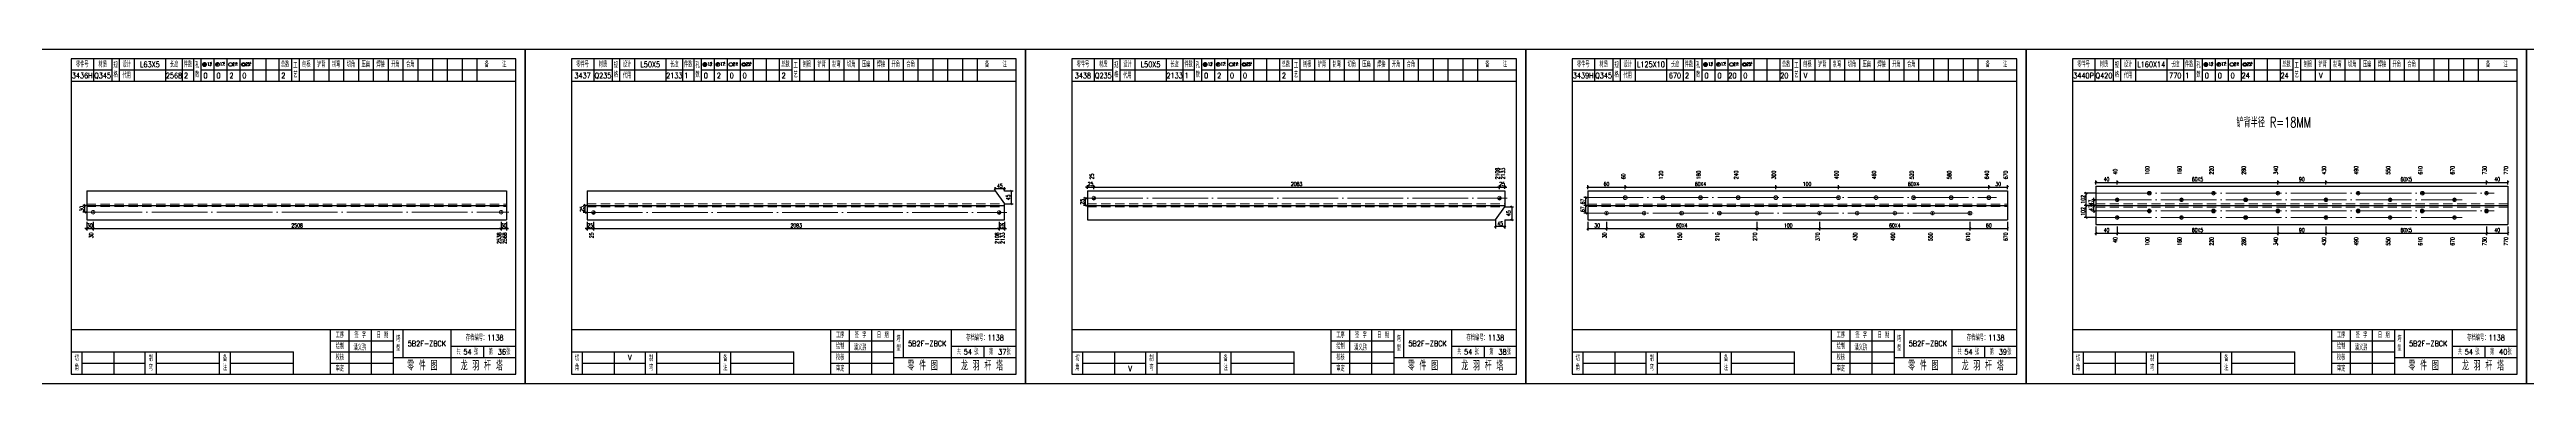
# Model space of a CAD drawing. Header units: millimetres. Extents: x 0 to 30240, y -10896 to -1348.
# Drawn here: x 9463 to 10800, y -10896 to -10716 of the extents above; entities that cross this region are included whole.
import ezdxf
from ezdxf.enums import TextEntityAlignment as Align

# ---------------------------------------------------------------- set-up
doc = ezdxf.new("R2010")
doc.units = ezdxf.units.MM
doc.header["$LTSCALE"] = 20
doc.header["$PDMODE"] = 1
doc.linetypes.add('DASHDOT2X', pattern=[1.75, 1.5, -0.125, 0, -0.125])
doc.linetypes.add('HIDDEN', pattern=[0.375, 0.25, -0.125])
for name, color, linetype, lineweight in [('1', 7, 'Continuous', 25), ('11', 3, 'Continuous', 13), ('2', 1, 'HIDDEN', 13), ('5', 1, 'Continuous', 13), ('7', 2, 'DASHDOT2X', 13)]:
    doc.layers.add(name, color=color, linetype=linetype, lineweight=lineweight)
doc.styles.get("Standard").update_dxf_attribs({"font": 'simplex', "width": 0.7, "bigfont": 'gbhzfs.shx'})
doc.styles.add('SYMBOL_TXT', font='txt.shx', dxfattribs={"width": 0.6})
doc.styles.add('TITLE_TXT', font='simplex.shx', dxfattribs={"width": 0.75, "height": 2.5, "bigfont": 'gbhzfs.shx'})
doc.dimstyles.get("Standard").update_dxf_attribs({"dimtxt": 2.1, "dimasz": 1, "dimexe": 1.05, "dimexo": 0, "dimgap": 0.63, "dimtad": 1, "dimzin": 0, "dimdsep": 46, "dimtxsty": 'standard', "dimblk": 'OBLIQUE', "dimblk1": 'OBLIQUE', "dimblk2": 'OBLIQUE', "dimcen": 0.09, "dimadec": 0, "dimazin": 0, "dimtfac": 1, "dimtdec": 1, "dimtix": 1, "dimtmove": 0, "dimatfit": 3, "dimfxl": 0, "dimtolj": 1, "dimtzin": 0, "dimarcsym": 0})
pattern_1 = [(0, (-3, 0), (0, 0.0125), [])]

# ---------------------------------------------------------------- blocks, each defined once
blk = doc.blocks.new('M12_HOLE')
h = blk.add_hatch()
h.set_pattern_fill('LINE', scale=0.1, style=0)
h.set_pattern_definition(pattern_1)
h.paths.add_polyline_path([(-5, 0, 1), (-1, 0, 1)])
at = {"color": 7}
blk.add_circle((-3, 0), 2, dxfattribs=at)
at = {"color": 7, "attachment_point": 1, "style": 'SYMBOL_TXT'}
for s, insert, char_height, width in [('13\\f??|b0|i0|c0|p54;.', (-0.1, 2.1), 3.5, 5.707), ('5', (3.7, 2.3), 1.8, 2.931)]:
    blk.add_mtext(s, dxfattribs=dict(at, insert=insert, char_height=char_height, width=width))
blk = doc.blocks.new('M16_HOLE')
h = blk.add_hatch()
h.set_pattern_fill('LINE', scale=0.1, style=0)
h.set_pattern_definition(pattern_1)
h.paths.add_polyline_path([(-1.6, 1.4, 0.668179), (-5, 0, 0.198912), (-4.4, -1.4)])
at = {"color": 7}
blk.add_circle((-3, 0), 2, dxfattribs=at)
at = {"color": 7, "attachment_point": 1, "style": 'SYMBOL_TXT'}
for s, insert, char_height, width in [('17.', (-0.4, 2.1), 3.5, 6.316), ('5', (3.6, 2.3), 1.8, 1.822)]:
    blk.add_mtext(s, dxfattribs=dict(at, insert=insert, char_height=char_height, width=width))
blk = doc.blocks.new('M20_HOLE')
at = {"color": 7}
blk.add_circle((-3, 0), 2, dxfattribs=at)
at = {"color": 7, "attachment_point": 1, "style": 'SYMBOL_TXT'}
for s, insert, char_height, width in [('21.', (-0.7, 2), 3.5, 6.074), ('5', (3.3, 2), 1.8, 1.458)]:
    blk.add_mtext(s, dxfattribs=dict(at, insert=insert, char_height=char_height, width=width))
blk = doc.blocks.new('M24_HOLE')
at = {"color": 7}
for radius in [2, 1.5]:
    blk.add_circle((-3, 0), radius, dxfattribs=at)
at = {"color": 7, "attachment_point": 1, "style": 'SYMBOL_TXT'}
for s, insert, char_height, width in [('25.', (-0.7, 2.1), 3.5, 2.429), ('5', (3.9, 2.3), 1.8, 1.944)]:
    blk.add_mtext(s, dxfattribs=dict(at, insert=insert, char_height=char_height, width=width))
blk = doc.blocks.new('JgCard')
for p, q in [((270, 180), (0, 180)), ((0, 180), (0, 0)), ((265, 175), (25, 175)), ((25, 175), (25, 5)), ((37, 175), (37, 163)), ((47, 175), (47, 163)), ((51, 175), (51, 163)), ((59, 175), (59, 163)), ((76, 175), (76, 163)), ((85, 175), (85, 163)), ((91, 175), (91, 163)), ((95, 175), (95, 163)), ((102, 175), (102, 163)), ((109, 175), (109, 163)), ((116, 175), (116, 163)), ((123, 175), (123, 163)), ((130, 175), (130, 163)), ((137, 175), (137, 163)), ((144, 175), (144, 163)), ((148, 175), (148, 163)), ((156, 175), (156, 163)), ((164, 175), (164, 163)), ((172, 175), (172, 163)), ((180, 175), (180, 163)), ((188, 175), (188, 163)), ((196, 175), (196, 163)), ((204, 175), (204, 163)), ((212, 175), (212, 163)), ((220, 175), (220, 163)), ((228, 175), (228, 163)), ((236, 175), (236, 163)), ((244, 175), (244, 163)), ((265, 5), (265, 175)), ((270, 0), (270, 180)), ((25, 169), (47, 169)), ((25, 163), (265, 163)), ((51, 169), (91, 169)), ((95, 169), (144, 169)), ((148, 169), (265, 169)), ((25, 29), (265, 29)), ((165, 5), (165, 29)), ((175, 5), (175, 29)), ((187, 5), (187, 29)), ((199, 5), (199, 29)), ((204, 29), (204, 14)), ((230, 5), (230, 29)), ((25, 17), (145, 17)), ((31, 5), (31, 17)), ((48, 17), (48, 5)), ((65, 5), (65, 17)), ((71, 5), (71, 17)), ((105, 5), (105, 17)), ((111, 5), (111, 17)), ((145, 5), (145, 17)), ((165, 23), (199, 23)), ((165, 17), (199, 17)), ((199, 14), (265, 14)), ((230, 20), (265, 20)), ((247.5, 20), (247.5, 14)), ((0, 0), (270, 0)), ((25, 5), (265, 5)), ((31, 11), (65, 11)), ((71, 11), (105, 11)), ((111, 11), (145, 11)), ((165, 11), (199, 11))]:
    blk.add_line(p, q)
blk.add_lwpolyline([(96, 172, -1), (98, 172, -1)], format="xyb", close=True)
blk.add_point((145, 96))
at = {"xscale": 0.5, "yscale": 0.5, "zscale": 0.5}
for name, p in [('M12_HOLE', (98.5, 172)), ('M16_HOLE', (105.5, 172)), ('M20_HOLE', (112.5, 172)), ('M24_HOLE', (119.5, 172))]:
    blk.add_blockref(name, p, dxfattribs=at)
at = {"style": 'TITLE_TXT', "width": 0.75}
for s, height, p in [('潘义鹏', 3, (177.4, 17.9)), ('存档编号：1138', 3.08, (238, 23.1)), ('龙 羽 杆 塔', 5, (235.2, 7))]:
    blk.add_text(s, height=height, dxfattribs=at).set_placement(p)
at = {"attachment_point": 5, "style": 'TITLE_TXT'}
for s, insert, char_height, width in [('零件号', (31, 172), 3, 15), ('材质', (42, 172), 3, 8), ('设计', (55, 172), 3, 8), ('长度', (80.5, 172), 3, 8), ('件数', (88, 172), 3, 6), ('总数', (140.5, 172), 3, 7), ('刨根', (152, 172), 3, 8), ('铲背', (160, 172), 3, 8), ('制弯', (168, 172), 3, 8), ('切角', (176, 172), 3, 8), ('压扁', (184, 172), 3, 8), ('焊接', (192, 172), 3, 8), ('开角', (200, 172), 3, 8), ('合角', (208, 172), 3, 8), ('备    注', (254, 172), 3, 22), ('规格', (49, 169), 3, 4), ('代用', (55, 166), 3, 8), ('孔数', (93, 169), 3, 4), ('工\\P艺', (146, 169), 3, 4), ('工序', (170, 26), 3, 10), ('签 字', (181, 26), 3, 12), ('日 期', (193, 26), 3, 12), ('切\\P角', (28, 11), 3, 6), ('制\\P弯', (68, 11), 3, 6), ('备\\P注', (108, 11), 3, 6), ('绘制', (170, 20), 3, 10), ('校核', (170, 14), 3, 10), ('塔\\P型', (201.5, 21.5), 3, 5), ('共    张', (238.8, 17), 3, 17.5), ('第    张', (256.2, 17), 3, 17.5), ('审定', (170, 8), 3, 10), ('零 件 图', (214.5, 9.5), 5, 31)]:
    blk.add_mtext(s, dxfattribs=dict(at, insert=insert, char_height=char_height, width=width))
blk = doc.blocks.new('M20')
for p, q in [((-0.5, 0), (0.5, 0)), ((0, -0.5), (0, 0.5))]:
    blk.add_line(p, q)
blk.add_circle((0, 0), 1)
blk = doc.blocks.new('_Oblique')
at = {"color": 0, "linetype": 'ByBlock', "lineweight": -2}
blk.add_line((-0.5, -0.5), (0.5, 0.5), dxfattribs=at)
blk = doc.blocks.new('*D4573')
at = {"layer": '11', "color": 0, "lineweight": -2}
for p, q in [((9483.4, -10812.3), (9482.4, -10812.3)), ((9483.4, -10808.7), (9483.4, -10813.4)), ((9483.4, -10812.3), (9486.8, -10812.3)), ((9486.8, -10808.7), (9486.8, -10813.4)), ((9486.8, -10812.3), (9487.8, -10812.3))]:
    blk.add_line(p, q, dxfattribs=at)
at = {"layer": 'Defpoints', "color": 0}
for p in [(9483.4, -10808.7), (9486.8, -10808.7), (9486.8, -10812.3)]:
    blk.add_point(p, dxfattribs=at)
at = {"layer": '11', "color": 0, "lineweight": -2}
blk.add_blockref('_Oblique', (9483.4, -10812.3), dxfattribs=at)
at = {"layer": '11', "color": 0, "lineweight": -2, "rotation": 180}
blk.add_blockref('_Oblique', (9486.8, -10812.3), dxfattribs=at)
at = {"layer": '11', "color": 0, "insert": (9485.1, -10810.7), "char_height": 2.1, "attachment_point": 5}
blk.add_mtext('\\A1;30', dxfattribs=at)
blk = doc.blocks.new('*D4575')
at = {"layer": '11', "color": 0, "lineweight": -2}
for p, q in [((9707.1, -10812.3), (9706.1, -10812.3)), ((9707.1, -10808.7), (9707.1, -10813.4)), ((9707.1, -10812.3), (9710, -10812.3)), ((9710, -10808.7), (9710, -10813.4)), ((9710, -10812.3), (9711, -10812.3))]:
    blk.add_line(p, q, dxfattribs=at)
at = {"layer": 'Defpoints', "color": 0}
for p in [(9707.1, -10808.7), (9710, -10808.7), (9710, -10812.3)]:
    blk.add_point(p, dxfattribs=at)
at = {"layer": '11', "color": 0, "lineweight": -2}
blk.add_blockref('_Oblique', (9707.1, -10812.3), dxfattribs=at)
at = {"layer": '11', "color": 0, "lineweight": -2, "rotation": 180}
blk.add_blockref('_Oblique', (9710, -10812.3), dxfattribs=at)
at = {"layer": '11', "color": 0, "insert": (9708.5, -10810.7), "char_height": 2.1, "attachment_point": 5}
blk.add_mtext('\\A1;30', dxfattribs=at)
blk = doc.blocks.new('M16')
for p, q in [((-0.7, -0.7), (0.7, 0.7)), ((-0.4, 0), (0.4, 0)), ((0, 0.4), (0, -0.4))]:
    blk.add_line(p, q)
blk.add_circle((0, 0), 1)
for radius in [0.8, 0.6, 0.4, 0.2]:
    blk.add_arc((0, 0), radius, 225, 45)
blk = doc.blocks.new('*D4577')
at = {"layer": '11', "color": 0, "lineweight": -2}
for p, q in [((9753.4, -10812.3), (9752.4, -10812.3)), ((9753.4, -10808.7), (9753.4, -10813.4)), ((9753.4, -10812.3), (9756.8, -10812.3)), ((9756.8, -10808.7), (9756.8, -10813.4)), ((9756.8, -10812.3), (9757.8, -10812.3))]:
    blk.add_line(p, q, dxfattribs=at)
at = {"layer": 'Defpoints', "color": 0}
for p in [(9753.4, -10808.7), (9756.8, -10808.7), (9756.8, -10812.3)]:
    blk.add_point(p, dxfattribs=at)
at = {"layer": '11', "color": 0, "lineweight": -2}
blk.add_blockref('_Oblique', (9753.4, -10812.3), dxfattribs=at)
at = {"layer": '11', "color": 0, "lineweight": -2, "rotation": 180}
blk.add_blockref('_Oblique', (9756.8, -10812.3), dxfattribs=at)
at = {"layer": '11', "color": 0, "insert": (9755.1, -10810.7), "char_height": 2.1, "attachment_point": 5}
blk.add_mtext('\\A1;25', dxfattribs=at)
blk = doc.blocks.new('*D4579')
at = {"layer": '11', "color": 0, "lineweight": -2}
for p, q in [((9975.8, -10812.3), (9974.8, -10812.3)), ((9975.8, -10808.7), (9975.8, -10813.4)), ((9975.8, -10812.3), (9978.7, -10812.3)), ((9978.7, -10808.7), (9978.7, -10813.4)), ((9978.7, -10812.3), (9979.7, -10812.3))]:
    blk.add_line(p, q, dxfattribs=at)
at = {"layer": 'Defpoints', "color": 0}
for p in [(9975.8, -10808.7), (9978.7, -10808.7), (9978.7, -10812.3)]:
    blk.add_point(p, dxfattribs=at)
at = {"layer": '11', "color": 0, "lineweight": -2}
blk.add_blockref('_Oblique', (9975.8, -10812.3), dxfattribs=at)
at = {"layer": '11', "color": 0, "lineweight": -2, "rotation": 180}
blk.add_blockref('_Oblique', (9978.7, -10812.3), dxfattribs=at)
at = {"layer": '11', "color": 0, "insert": (9977.2, -10810.7), "char_height": 2.1, "attachment_point": 5}
blk.add_mtext('\\A1;25', dxfattribs=at)
blk = doc.blocks.new('*D4581')
at = {"layer": '11', "color": 0, "lineweight": -2}
for p, q in [((9973.6, -10792.1), (9973.6, -10790)), ((9978.7, -10791), (9973.6, -10791)), ((9978.7, -10792.1), (9978.7, -10790))]:
    blk.add_line(p, q, dxfattribs=at)
at = {"layer": 'Defpoints', "color": 0}
for p in [(9973.6, -10791), (9973.6, -10792.1), (9978.7, -10792.1)]:
    blk.add_point(p, dxfattribs=at)
at = {"layer": '11', "color": 0, "lineweight": -2, "rotation": 180}
blk.add_blockref('_Oblique', (9973.6, -10791), dxfattribs=at)
at = {"layer": '11', "color": 0, "lineweight": -2}
blk.add_blockref('_Oblique', (9978.7, -10791), dxfattribs=at)
at = {"layer": '11', "color": 0, "insert": (9976.2, -10789.3), "char_height": 2.1, "attachment_point": 5}
blk.add_mtext('\\A1;45', dxfattribs=at)
blk = doc.blocks.new('*D4583')
at = {"layer": '11', "color": 0, "lineweight": -2}
for p, q in [((10023.4, -10790), (10022.4, -10790)), ((10023.4, -10791), (10023.4, -10788.9)), ((10023.4, -10790), (10026.8, -10790)), ((10026.8, -10791), (10026.8, -10788.9)), ((10026.8, -10790), (10027.8, -10790))]:
    blk.add_line(p, q, dxfattribs=at)
at = {"layer": 'Defpoints', "color": 0}
for p in [(10023.4, -10791), (10026.8, -10790), (10026.8, -10791)]:
    blk.add_point(p, dxfattribs=at)
at = {"layer": '11', "color": 0, "lineweight": -2}
blk.add_blockref('_Oblique', (10023.4, -10790), dxfattribs=at)
at = {"layer": '11', "color": 0, "lineweight": -2, "rotation": 180}
blk.add_blockref('_Oblique', (10026.8, -10790), dxfattribs=at)
at = {"layer": '11', "color": 0, "insert": (10025.1, -10788.3), "char_height": 2.1, "attachment_point": 5}
blk.add_mtext('\\A1;25', dxfattribs=at)
blk = doc.blocks.new('*D4585')
at = {"layer": '11', "color": 0, "lineweight": -2}
for p, q in [((10245.8, -10790), (10244.8, -10790)), ((10245.8, -10791), (10245.8, -10788.9)), ((10245.8, -10790), (10248.7, -10790)), ((10248.7, -10791), (10248.7, -10788.9)), ((10248.7, -10790), (10249.7, -10790))]:
    blk.add_line(p, q, dxfattribs=at)
at = {"layer": 'Defpoints', "color": 0}
for p in [(10245.8, -10791), (10248.7, -10790), (10248.7, -10791)]:
    blk.add_point(p, dxfattribs=at)
at = {"layer": '11', "color": 0, "lineweight": -2}
blk.add_blockref('_Oblique', (10245.8, -10790), dxfattribs=at)
at = {"layer": '11', "color": 0, "lineweight": -2, "rotation": 180}
blk.add_blockref('_Oblique', (10248.7, -10790), dxfattribs=at)
at = {"layer": '11', "color": 0, "insert": (10247.2, -10788.3), "char_height": 2.1, "attachment_point": 5}
blk.add_mtext('\\A1;25', dxfattribs=at)
blk = doc.blocks.new('*D4586')
at = {"layer": '11', "color": 0, "lineweight": -2}
for p, q in [((10248.7, -10800.6), (10253.4, -10800.6)), ((10248.7, -10807.6), (10253.4, -10807.6)), ((10252.4, -10800.6), (10252.4, -10807.6))]:
    blk.add_line(p, q, dxfattribs=at)
at = {"layer": 'Defpoints', "color": 0}
for p in [(10248.7, -10800.6), (10248.7, -10807.6), (10252.4, -10807.6)]:
    blk.add_point(p, dxfattribs=at)
at = {"layer": '11', "color": 0, "lineweight": -2}
for p, rotation in [((10252.4, -10800.6), 90), ((10252.4, -10807.6), 270)]:
    blk.add_blockref('_Oblique', p, dxfattribs=dict(at, rotation=rotation))
at = {"layer": '11', "color": 0, "insert": (10250.7, -10804.1), "char_height": 2.1, "attachment_point": 5, "rotation": 90}
blk.add_mtext('\\A1;45', dxfattribs=at)
blk = doc.blocks.new('*D4587')
at = {"layer": '11', "color": 0, "lineweight": -2}
for p, q in [((10243.6, -10807.6), (10243.6, -10812.3)), ((10248.7, -10811.3), (10243.6, -10811.3)), ((10248.7, -10807.6), (10248.7, -10812.3))]:
    blk.add_line(p, q, dxfattribs=at)
at = {"layer": 'Defpoints', "color": 0}
for p in [(10243.6, -10807.6), (10243.6, -10811.3), (10248.7, -10807.6)]:
    blk.add_point(p, dxfattribs=at)
at = {"layer": '11', "color": 0, "lineweight": -2, "rotation": 180}
blk.add_blockref('_Oblique', (10243.6, -10811.3), dxfattribs=at)
at = {"layer": '11', "color": 0, "lineweight": -2}
blk.add_blockref('_Oblique', (10248.7, -10811.3), dxfattribs=at)
at = {"layer": '11', "color": 0, "insert": (10246.2, -10809.6), "char_height": 2.1, "attachment_point": 5}
blk.add_mtext('\\A1;45', dxfattribs=at)
blk = doc.blocks.new('M24')
for p, q in [((-0.6, 0), (0.6, 0)), ((0, -0.6), (0, 0.6))]:
    blk.add_line(p, q)
for radius in [1, 0.6]:
    blk.add_circle((0, 0), radius)
blk = doc.blocks.new('*D4611')
at = {"layer": '1', "color": 0, "lineweight": -2}
for p, q in [((10567.5, -10799.8), (10565.5, -10799.8)), ((10566.5, -10799.8), (10566.5, -10798.8)), ((10566.5, -10802.9), (10566.5, -10799.8)), ((10567.5, -10802.9), (10565.5, -10802.9)), ((10566.5, -10802.9), (10566.5, -10803.9))]:
    blk.add_line(p, q, dxfattribs=at)
at = {"layer": 'Defpoints', "color": 0}
for p in [(10566.5, -10799.8), (10567.5, -10799.8), (10567.5, -10802.9)]:
    blk.add_point(p, dxfattribs=at)
at = {"layer": '1', "color": 0, "lineweight": -2}
for p, rotation in [((10566.5, -10799.8), 270), ((10566.5, -10802.9), 90)]:
    blk.add_blockref('_Oblique', p, dxfattribs=dict(at, rotation=rotation))
at = {"layer": '1', "color": 0, "insert": (10564.9, -10801.3), "char_height": 2.1, "attachment_point": 5, "rotation": 90}
blk.add_mtext('\\A1;47', dxfattribs=at)
blk = doc.blocks.new('*D4613')
at = {"layer": '1', "color": 0, "lineweight": -2}
for p, q in [((10567.5, -10796.8), (10565.5, -10796.8)), ((10567.5, -10799.8), (10565.5, -10799.8)), ((10566.5, -10796.8), (10566.5, -10795.8)), ((10566.5, -10799.8), (10566.5, -10796.8)), ((10566.5, -10799.8), (10566.5, -10800.8))]:
    blk.add_line(p, q, dxfattribs=at)
at = {"layer": 'Defpoints', "color": 0}
for p in [(10566.5, -10796.8), (10567.5, -10796.8), (10567.5, -10799.8)]:
    blk.add_point(p, dxfattribs=at)
at = {"layer": '1', "color": 0, "lineweight": -2}
for p, rotation in [((10566.5, -10796.8), 270), ((10566.5, -10799.8), 90)]:
    blk.add_blockref('_Oblique', p, dxfattribs=dict(at, rotation=rotation))
at = {"layer": '1', "color": 0, "insert": (10564.9, -10798.3), "char_height": 2.1, "attachment_point": 5, "rotation": 90}
blk.add_mtext('\\A1;47', dxfattribs=at)

msp = doc.modelspace()

# ---------------------------------------------------------------- linework, layer by layer
at = {"layer": '1'}
for p, q in [((9483.4, -10792.066), (9483.4, -10807.606)), ((9483.4, -10792.066), (9710, -10792.066)), ((9483.4, -10799.836), (9710, -10799.836)), ((9710, -10792.066), (9710, -10807.606)), ((9753.4, -10792.066), (9753.4, -10807.606)), ((9753.4, -10792.066), (9973.617, -10792.066)), ((9753.4, -10799.836), (9978.7, -10799.836)), ((9973.617, -10792.066), (9978.7, -10799.059)), ((9978.7, -10799.836), (9978.7, -10799.059)), ((9978.7, -10807.606), (9978.7, -10799.836)), ((10023.4, -10792.066), (10023.4, -10807.606)), ((10023.4, -10792.066), (10248.7, -10792.066)), ((10023.4, -10799.836), (10248.7, -10799.836)), ((10248.7, -10792.066), (10248.7, -10799.836)), ((10248.7, -10799.836), (10248.7, -10800.613)), ((10293.4, -10792.066), (10293.4, -10807.606)), ((10293.4, -10792.066), (10520, -10792.066)), ((10293.4, -10799.836), (10520, -10799.836)), ((10520, -10792.066), (10520, -10807.606)), ((10567.6, -10789.546), (10567.6, -10810.126)), ((10567.6, -10789.546), (10790, -10789.546)), ((10567.6, -10799.836), (10790, -10799.836)), ((10790, -10789.546), (10790, -10810.126)), ((9483.4, -10807.606), (9710, -10807.606)), ((9753.4, -10807.606), (9978.7, -10807.606)), ((10023.4, -10807.606), (10243.617, -10807.606)), ((10243.617, -10807.606), (10248.7, -10800.613)), ((10293.4, -10807.606), (10520, -10807.606)), ((10567.6, -10810.126), (10790, -10810.126))]:
    msp.add_line(p, q, dxfattribs=at)
at = {"layer": '2'}
for p, q in [((9483.4, -10799.219), (9710, -10799.219)), ((9753.4, -10799.059), (9978.7, -10799.059)), ((10023.4, -10799.059), (10248.7, -10799.059)), ((10293.4, -10799.214), (10520, -10799.214)), ((10567.6, -10798.936), (10790, -10798.936)), ((9483.4, -10800.453), (9710, -10800.453)), ((9753.4, -10800.613), (9978.7, -10800.613)), ((10023.4, -10800.613), (10248.7, -10800.613)), ((10293.4, -10800.458), (10520, -10800.458)), ((10567.6, -10800.736), (10790, -10800.736))]:
    msp.add_line(p, q, dxfattribs=at)
at = {"layer": '7'}
for p, q in [((10023.4, -10795.951), (10249.96, -10795.951)), ((10293.4, -10795.671), (10514.054, -10795.671)), ((10567.6, -10793.276), (10782.647, -10793.276)), ((10567.6, -10796.813), (10765.317, -10796.813)), ((9483.4, -10803.536), (9711.26, -10803.536)), ((9753.4, -10803.721), (9979.96, -10803.721)), ((10293.4, -10804.001), (10503.907, -10804.001)), ((10567.6, -10802.859), (10782.647, -10802.859)), ((10567.6, -10806.396), (10765.317, -10806.396))]:
    msp.add_line(p, q, dxfattribs=at)

# ---------------------------------------------------------------- block references
at = {"layer": '1'}
for p in [(9450, -10895.836), (9720, -10895.836), (9990, -10895.836), (10260, -10895.836), (10530, -10895.836), (10800, -10895.836)]:
    msp.add_blockref('JgCard', p, dxfattribs=at)
at = {"layer": '5'}
for name, p in [('M16', (10026.84, -10795.951)), ('M16', (10245.76, -10795.951)), ('M20', (10313.693, -10795.671)), ('M20', (10333.985, -10795.671)), ('M20', (10354.278, -10795.671)), ('M20', (10374.57, -10795.671)), ('M20', (10394.863, -10795.671)), ('M20', (10428.684, -10795.671)), ('M20', (10448.976, -10795.671)), ('M20', (10469.269, -10795.671)), ('M20', (10489.561, -10795.671)), ('M20', (10509.854, -10795.671)), ('M24', (10579.153, -10796.813)), ('M24', (10596.483, -10793.276)), ('M24', (10613.813, -10796.813)), ('M24', (10631.143, -10793.276)), ('M24', (10648.473, -10796.813)), ('M24', (10665.803, -10793.276)), ('M24', (10691.797, -10796.813)), ('M24', (10709.127, -10793.276)), ('M24', (10726.457, -10796.813)), ('M24', (10743.787, -10793.276)), ('M24', (10761.117, -10796.813)), ('M24', (10778.447, -10793.276)), ('M20', (9486.84, -10803.536)), ('M20', (9707.06, -10803.536)), ('M16', (9756.84, -10803.721)), ('M16', (9975.76, -10803.721)), ('M20', (10303.546, -10804.001)), ('M20', (10323.839, -10804.001)), ('M20', (10344.131, -10804.001)), ('M20', (10364.424, -10804.001)), ('M20', (10384.716, -10804.001)), ('M20', (10418.537, -10804.001)), ('M20', (10438.83, -10804.001)), ('M20', (10459.122, -10804.001)), ('M20', (10479.415, -10804.001)), ('M20', (10499.707, -10804.001)), ('M24', (10579.153, -10806.396)), ('M24', (10596.483, -10802.859)), ('M24', (10613.813, -10806.396)), ('M24', (10631.143, -10802.859)), ('M24', (10648.473, -10806.396)), ('M24', (10665.803, -10802.859)), ('M24', (10691.797, -10806.396)), ('M24', (10709.127, -10802.859)), ('M24', (10726.457, -10806.396)), ('M24', (10743.787, -10802.859)), ('M24', (10761.117, -10806.396)), ('M24', (10778.447, -10802.859))]:
    msp.add_blockref(name, p, dxfattribs=at)

# ---------------------------------------------------------------- texts
at = {"style": 'TITLE_TXT', "width": 0.75}
for s, p in [('54', (9686.667, -10880.296)), ('36', (9705.194, -10880.299)), ('54', (9956.667, -10880.296)), ('37', (9975.194, -10880.299)), ('54', (10226.667, -10880.296)), ('38', (10245.194, -10880.299)), ('54', (10496.667, -10880.296)), ('39', (10515.194, -10880.299)), ('54', (10766.667, -10880.296)), ('40', (10785.194, -10880.299))]:
    msp.add_text(s, height=3, dxfattribs=at).set_placement(p)
at = {"layer": '1', "width": 0.7}
for s, height, p in [('3436H', 3, (9481, -10729.836)), ('Q345', 3, (9492, -10729.836)), ('L63X5', 3, (9517.5, -10723.836)), ('2568', 3, (9530.5, -10729.836)), ('2', 3, (9537, -10729.836)), ('0', 3, (9547.5, -10729.836)), ('0', 3, (9554.5, -10729.836)), ('2', 3, (9561.5, -10729.836)), ('0', 3, (9568.5, -10729.836)), ('2', 3, (9589.5, -10729.836)), ('3437', 3, (9751, -10729.836)), ('Q235', 3, (9762, -10729.836)), ('L50X5', 3, (9787.5, -10723.836)), ('2133', 3, (9800.5, -10729.836)), ('1', 3, (9807, -10729.836)), ('0', 3, (9817.5, -10729.836)), ('2', 3, (9824.5, -10729.836)), ('0', 3, (9831.5, -10729.836)), ('0', 3, (9838.5, -10729.836)), ('2', 3, (9859.5, -10729.836)), ('3438', 3, (10021, -10729.836)), ('Q235', 3, (10032, -10729.836)), ('L50X5', 3, (10057.5, -10723.836)), ('2133', 3, (10070.5, -10729.836)), ('1', 3, (10077, -10729.836)), ('0', 3, (10087.5, -10729.836)), ('2', 3, (10094.5, -10729.836)), ('0', 3, (10101.5, -10729.836)), ('0', 3, (10108.5, -10729.836)), ('2', 3, (10129.5, -10729.836)), ('3439H', 3, (10291, -10729.836)), ('Q345', 3, (10302, -10729.836)), ('L125X10', 3, (10327.5, -10723.836)), ('670', 3, (10340.5, -10729.836)), ('2', 3, (10347, -10729.836)), ('0', 3, (10357.5, -10729.836)), ('0', 3, (10364.5, -10729.836)), ('20', 3, (10371.5, -10729.836)), ('0', 3, (10378.5, -10729.836)), ('20', 3, (10399.5, -10729.836)), ('3440P', 3, (10561, -10729.836)), ('Q420', 3, (10572, -10729.836)), ('L160X14', 3, (10597.5, -10723.836)), ('770', 3, (10610.5, -10729.836)), ('1', 3, (10617, -10729.836)), ('0', 3, (10627.5, -10729.836)), ('0', 3, (10634.5, -10729.836)), ('0', 3, (10641.5, -10729.836)), ('24', 3, (10648.5, -10729.836)), ('24', 3, (10669.5, -10729.836)), ('铲背半径 R=18MM', 5.49229, (10663.631, -10755.051)), ('V', 3, (9776.5, -10881.836)), ('V', 3, (10046.5, -10887.836))]:
    msp.add_text(s, height=height, dxfattribs=at).set_placement(p, align=Align.MIDDLE_CENTER)
for s, p in [('25', (10026.84, -10785.766)), ('2108', (10245.735, -10785.766)), ('2133', (10248.7, -10785.766)), ('60', (10313.692, -10785.766)), ('120', (10333.985, -10785.766)), ('180', (10354.278, -10785.766)), ('240', (10374.57, -10785.766)), ('300', (10394.863, -10785.766)), ('400', (10428.683, -10785.766)), ('460', (10448.976, -10785.766)), ('520', (10469.269, -10785.766)), ('580', (10489.561, -10785.766)), ('640', (10509.854, -10785.766)), ('670', (10520, -10785.766)), ('40', (10579.153, -10783.246)), ('100', (10596.483, -10783.246)), ('160', (10613.813, -10783.246)), ('220', (10631.143, -10783.246)), ('280', (10648.473, -10783.246)), ('340', (10665.803, -10783.246)), ('430', (10691.797, -10783.246)), ('490', (10709.127, -10783.246)), ('550', (10726.457, -10783.246)), ('610', (10743.787, -10783.246)), ('670', (10761.117, -10783.246)), ('730', (10778.447, -10783.246)), ('770', (10790, -10783.246))]:
    msp.add_text(s, height=2.1, rotation=90, dxfattribs=at).set_placement(p)
for s, p in [('30', (9486.84, -10814.431)), ('2538', (9707.088, -10814.431)), ('2568', (9710, -10814.431)), ('25', (9756.84, -10814.431)), ('2108', (9975.735, -10814.431)), ('2133', (9978.7, -10814.431)), ('30', (10303.546, -10814.431)), ('90', (10323.839, -10814.431)), ('150', (10344.131, -10814.431)), ('210', (10364.424, -10814.431)), ('270', (10384.716, -10814.431)), ('370', (10418.537, -10814.431)), ('430', (10438.83, -10814.431)), ('490', (10459.122, -10814.431)), ('550', (10479.415, -10814.431)), ('610', (10499.707, -10814.431)), ('670', (10520, -10814.431)), ('40', (10579.153, -10816.951)), ('100', (10596.483, -10816.951)), ('160', (10613.813, -10816.951)), ('220', (10631.143, -10816.951)), ('280', (10648.473, -10816.951)), ('340', (10665.803, -10816.951)), ('430', (10691.797, -10816.951)), ('490', (10709.127, -10816.951)), ('550', (10726.457, -10816.951)), ('610', (10743.787, -10816.951)), ('670', (10761.117, -10816.951)), ('730', (10778.447, -10816.951)), ('770', (10790, -10816.951))]:
    msp.add_text(s, height=2.1, rotation=90, dxfattribs=at).set_placement(p, align=Align.RIGHT)
at = {"layer": '1', "char_height": 3, "attachment_point": 5}
for s, insert, width in [('V', (10411, -10729.836), 8), ('V', (10689, -10729.836), 8), ('5B2F-ZBCK', (9667, -10874.336), 26), ('5B2F-ZBCK', (9937, -10874.336), 26), ('5B2F-ZBCK', (10207, -10874.336), 26), ('5B2F-ZBCK', (10477, -10874.336), 26), ('5B2F-ZBCK', (10747, -10874.336), 26)]:
    msp.add_mtext(s, dxfattribs=dict(at, insert=insert, width=width))

# ---------------------------------------------------------------- dimensions: what is measured, and where the dimension line sits
at = {"layer": '1'}
for base, p1, p2, text in [((9482.35, -10799.836), (9483.35, -10803.536), (9483.35, -10799.836), '30'), ((9752.35, -10799.836), (9753.35, -10803.721), (9753.35, -10799.836), '25'), ((10022.35, -10795.951), (10023.35, -10799.836), (10023.35, -10795.951), '25'), ((10292.35, -10795.671), (10293.35, -10799.836), (10293.35, -10795.671), '67'), ((10292.35, -10799.836), (10293.35, -10804.001), (10293.35, -10799.836), '67'), ((10562.35, -10793.276), (10567.55, -10799.836), (10567.55, -10793.276), '102'), ((10562.35, -10799.836), (10567.55, -10806.396), (10567.55, -10799.836), '102')]:
    msp.add_linear_dim(base=base, p1=p1, p2=p2, angle=90, text=text, dimstyle='standard', dxfattribs=at).render()
for base, p1, p2, picture, middle in [((10566.55, -10796.813), (10567.55, -10799.836), (10567.55, -10796.813), '*D4613', (10564.87, -10798.325)), ((10566.55, -10799.836), (10567.55, -10802.859), (10567.55, -10799.836), '*D4611', (10564.87, -10801.347))]:
    dim = msp.add_linear_dim(base=base, p1=p1, p2=p2, angle=90, text='47', dimstyle='standard', dxfattribs=at)
    dim.commit()
    dim.dimension.update_dxf_attribs({"geometry": picture, "text_midpoint": middle})
at = {"layer": '11'}
for base, p1, p2, text in [((10579.153, -10787.446), (10567.6, -10788.496), (10579.153, -10788.496), '40'), ((10665.803, -10787.446), (10579.153, -10788.496), (10665.803, -10788.496), '60X5'), ((10691.797, -10787.446), (10665.803, -10788.496), (10691.797, -10788.496), '90'), ((10778.447, -10787.446), (10691.797, -10788.496), (10778.447, -10788.496), '60X5'), ((10790, -10787.446), (10778.447, -10788.496), (10790, -10788.496), '40'), ((10245.76, -10789.966), (10026.84, -10791.016), (10245.76, -10791.016), '2083'), ((10313.693, -10789.966), (10293.4, -10791.016), (10313.693, -10791.016), '60'), ((10394.863, -10789.966), (10313.693, -10791.016), (10394.863, -10791.016), '60X4'), ((10428.684, -10789.966), (10394.863, -10791.016), (10428.684, -10791.016), '100'), ((10509.854, -10789.966), (10428.684, -10791.016), (10509.854, -10791.016), '60X4'), ((10520, -10789.966), (10509.854, -10791.016), (10520, -10791.016), '30'), ((9707.06, -10812.331), (9486.84, -10808.656), (9707.06, -10808.656), '2508'), ((9975.76, -10812.331), (9756.84, -10808.656), (9975.76, -10808.656), '2083'), ((10303.546, -10812.331), (10293.4, -10808.656), (10303.546, -10808.656), '30'), ((10384.716, -10812.331), (10303.546, -10808.656), (10384.716, -10808.656), '60X4'), ((10418.537, -10812.331), (10384.716, -10808.656), (10418.537, -10808.656), '100'), ((10499.707, -10812.331), (10418.537, -10808.656), (10499.707, -10808.656), '60X4'), ((10520, -10812.331), (10499.707, -10808.656), (10520, -10808.656), '60'), ((10579.153, -10814.851), (10567.6, -10811.176), (10579.153, -10811.176), '40'), ((10665.803, -10814.851), (10579.153, -10811.176), (10665.803, -10811.176), '60X5'), ((10691.797, -10814.851), (10665.803, -10811.176), (10691.797, -10811.176), '90'), ((10778.447, -10814.851), (10691.797, -10811.176), (10778.447, -10811.176), '60X5'), ((10790, -10814.851), (10778.447, -10811.176), (10790, -10811.176), '40')]:
    msp.add_linear_dim(base=base, p1=p1, p2=p2, text=text, dimstyle='standard', dxfattribs=at).render()
for base, p1, p2, text, picture, middle in [((9973.617, -10791.016), (9978.7, -10792.066), (9973.617, -10792.066), '45', '*D4581', (9976.159, -10789.336)), ((10026.84, -10789.966), (10023.4, -10791.016), (10026.84, -10791.016), '25', '*D4583', (10025.12, -10788.286)), ((10248.7, -10789.966), (10245.76, -10791.016), (10248.7, -10791.016), '25', '*D4585', (10247.23, -10788.286)), ((9486.84, -10812.331), (9483.4, -10808.656), (9486.84, -10808.656), '30', '*D4573', (9485.12, -10810.651)), ((9710, -10812.331), (9707.06, -10808.656), (9710, -10808.656), '30', '*D4575', (9708.53, -10810.651)), ((9756.84, -10812.331), (9753.4, -10808.656), (9756.84, -10808.656), '25', '*D4577', (9755.12, -10810.651)), ((9978.7, -10812.331), (9975.76, -10808.656), (9978.7, -10808.656), '25', '*D4579', (9977.23, -10810.651)), ((10243.617, -10811.281), (10248.7, -10807.606), (10243.617, -10807.606), '45', '*D4587', (10246.159, -10809.601))]:
    dim = msp.add_linear_dim(base=base, p1=p1, p2=p2, text=text, dimstyle='standard', dxfattribs=at)
    dim.commit()
    dim.dimension.update_dxf_attribs({"geometry": picture, "text_midpoint": middle})
msp.add_linear_dim(base=(9982.375, -10792.066), p1=(9978.7, -10799.059), p2=(9978.7, -10792.066), angle=90, text='45', dimstyle='standard', dxfattribs=at).render()
dim = msp.add_linear_dim(base=(10252.375, -10807.606), p1=(10248.7, -10800.613), p2=(10248.7, -10807.606), angle=90, text='45', dimstyle='standard', dxfattribs=at)
dim.commit()
dim.dimension.update_dxf_attribs({"geometry": '*D4586', "text_midpoint": (10250.695, -10804.109)})

doc.saveas('drawing.dxf')
